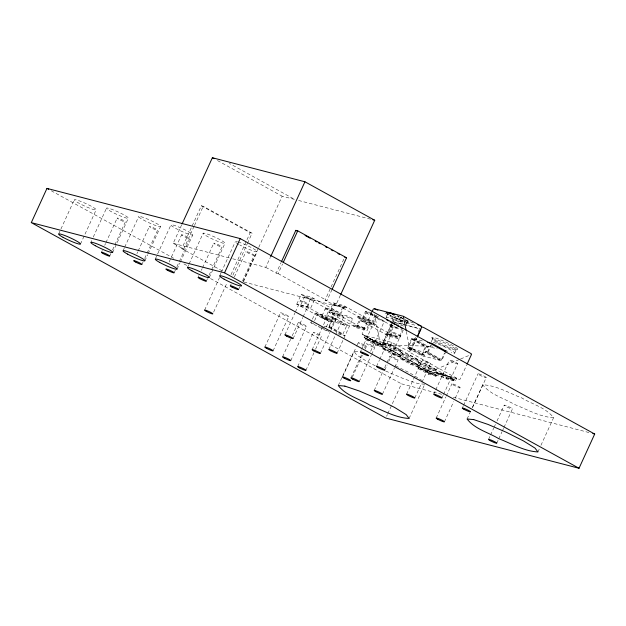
<?xml version="1.0" encoding="UTF-8"?>
<svg xmlns="http://www.w3.org/2000/svg" width="626" height="626" viewBox="0 0 626 626"><rect width="100%" height="100%" fill="white"/><g stroke="black" fill="none" stroke-linecap="round" stroke-linejoin="round"><path stroke-width="0.47" stroke-dasharray="3.13 2.35" d="M58.664 233.96L74.337 199.725M80.457 244.093L96.13 209.866A12.035 1.385 24.6 0 0 80.777 201.4A12.035 1.385 24.6 0 0 78.79 203.121A12.035 1.385 24.6 0 0 96.13 209.866M90.872 242.325L91.678 240.572M93.282 237.058L106.545 208.098M101.506 252.294L102.312 250.541M104.722 245.275L105.528 243.522M105.927 242.645L117.179 218.067M109.699 256.104L110.904 253.475M112.516 249.962L114.519 245.572M114.926 244.696L125.372 221.878A4.523 0.516 24.6 0 0 119.597 218.693A4.523 0.516 24.6 0 0 118.854 219.343A4.523 0.516 24.6 0 0 125.372 221.878M112.664 252.458L128.338 218.231A12.035 1.385 24.6 0 0 112.985 209.765A12.035 1.385 24.6 0 0 110.998 211.486A12.035 1.385 24.6 0 0 128.338 218.231M123.079 250.69L124.284 248.06M124.684 247.184L138.753 216.463M136.93 253.64L137.736 251.887M138.135 251.01L149.387 226.432M141.906 264.477L143.111 261.84M144.723 258.335L146.727 253.945M147.133 253.068L157.58 230.243A4.523 0.516 24.6 0 0 151.805 227.066A4.523 0.516 24.6 0 0 151.062 227.707A4.523 0.516 24.6 0 0 157.58 230.243M144.872 260.831L147.681 254.688M148.088 253.804L160.546 226.596A12.035 1.385 24.6 0 0 145.193 218.138A12.035 1.385 24.6 0 0 143.205 219.859A12.035 1.385 24.6 0 0 160.546 226.596M155.287 259.062L170.961 224.828M194.06 226.377L183.668 249.085L173.199 243.311L181.681 224.789M169.137 262.012L181.595 234.805M222.191 270.878L181.759 248.592L201.353 205.797L203.254 206.298L252.098 233.224L248.099 241.957M194.459 225.509L203.254 206.298M174.114 272.842L175.319 270.213M176.931 266.699L178.934 262.31M179.341 261.433L189.788 238.616A4.523 0.516 24.6 0 0 184.013 235.431A4.523 0.516 24.6 0 0 183.269 236.08A4.523 0.516 24.6 0 0 189.788 238.616M177.08 269.196L179.889 263.053M180.296 262.177L192.753 234.969A12.035 1.385 24.6 0 0 177.401 226.502A12.035 1.385 24.6 0 0 175.413 228.224A12.035 1.385 24.6 0 0 192.753 234.969M187.495 267.427L188.7 264.798M189.099 263.914L203.168 233.201M198.129 277.396L198.935 275.643M201.345 270.377L202.151 268.624M202.55 267.748L213.802 243.17M206.322 281.207L207.527 278.578M209.139 275.064L211.142 270.675M211.549 269.798L221.995 246.98A4.523 0.516 24.6 0 0 216.22 243.796A4.523 0.516 24.6 0 0 215.477 244.445A4.523 0.516 24.6 0 0 221.995 246.98M209.287 277.561L224.961 243.334A12.035 1.385 24.6 0 0 209.608 234.867A12.035 1.385 24.6 0 0 207.621 236.589A12.035 1.385 24.6 0 0 224.961 243.334M219.703 275.792L220.908 273.163M221.307 272.287L235.376 241.566M204.632 310.089L219.499 277.615M213.623 312.147L227.293 282.303M231.01 274.642L250.197 232.731L252.098 233.224M232.911 275.143L247.7 242.833M230.337 285.769L231.143 284.008M234.359 276.989L246.01 251.535M238.529 289.58L239.735 286.943M242.552 280.8L254.203 255.345A4.523 0.516 24.6 0 0 248.428 252.168A4.523 0.516 24.6 0 0 247.685 252.81A4.523 0.516 24.6 0 0 254.203 255.345M242.974 281.786L258.327 248.256M258.734 247.38L282.154 196.204L294.838 199.498L229.312 163.378M243.506 281.543L257.169 251.699M232.708 258.773L265.76 267.357L270.205 257.654M265.76 267.357L276.23 273.132L281.027 262.654M276.23 273.132L278.132 273.625L282.529 264.023M264.861 347.047L280.534 312.82M273.053 350.865L288.727 316.631A4.523 0.516 24.6 0 0 282.952 313.446A4.523 0.516 24.6 0 0 282.209 314.095A4.523 0.516 24.6 0 0 288.727 316.631M296.779 304.126L301.192 294.502L311.333 297.139L339.245 312.523L334.84 322.147L324.691 319.518L296.779 304.126L306.928 306.763L334.84 322.147M284.916 334.824L294.956 312.883M295.362 311.998L300.582 300.59M282.584 356.82L290.62 339.269M292.225 335.755L298.258 322.593M306.928 306.763L311.333 297.139M293.109 338.635L302.749 317.57M303.148 316.693L308.774 304.4A4.523 0.516 24.6 0 0 303.007 301.223A4.523 0.516 24.6 0 0 302.256 301.865A4.523 0.516 24.6 0 0 308.774 304.4M290.777 360.631L306.45 326.404A4.523 0.516 24.6 0 0 300.676 323.219A4.523 0.516 24.6 0 0 299.932 323.869A4.523 0.516 24.6 0 0 306.45 326.404M326.436 330.849L310.793 322.719L311.991 320.089M312.39 319.213L315.199 313.094L335.489 318.36L349.441 326.052L329.151 320.786L315.199 313.094M314.581 320.645L317.734 313.751L331.686 321.443L328.533 328.337M340.387 295.245L335.544 305.832L325.074 300.057L330.677 287.835M331.076 286.958L344.668 257.27M325.074 300.057L326.975 300.558L331.772 290.073M297.694 366.562L313.36 332.328M324.691 319.518L329.104 309.886L339.245 312.523M328.986 312.491L333.4 302.867L343.541 305.504L371.453 320.888L367.047 330.52L356.898 327.883L328.986 312.491L339.135 315.128L367.047 330.52M312.147 349.644L327.821 315.418M332.969 313.344L332.476 314.416L342.625 317.053L343.111 315.981L332.969 313.344L330.348 311.904L333.783 304.416L343.924 307.053L346.538 308.493L347.031 307.429L336.89 304.792L336.397 305.864L333.783 304.416M305.887 370.373L313.923 352.814M315.527 349.308L321.553 336.139A4.523 0.516 24.6 0 0 315.786 332.962A4.523 0.516 24.6 0 0 315.034 333.603A4.523 0.516 24.6 0 0 321.553 336.139M326.349 326.913L329.151 320.786M324.065 326.169L331.076 327.985L335.489 318.36M320.34 353.455L329.98 332.39M330.387 331.514L336.013 319.229A4.523 0.516 24.6 0 0 330.238 316.044A4.523 0.516 24.6 0 0 329.495 316.693A4.523 0.516 24.6 0 0 336.013 319.229M339.135 315.128L343.541 305.504M330.348 311.904L340.497 314.542L343.924 307.053M328.846 349.464L335.27 335.419M335.677 334.542L344.519 315.238M337.038 353.275L352.712 319.049A4.523 0.516 24.6 0 0 346.937 315.864A4.523 0.516 24.6 0 0 346.194 316.513A4.523 0.516 24.6 0 0 352.712 319.049M364.042 327.523L353.901 324.886L353.416 325.958L363.557 328.595L364.042 327.523L366.664 328.971L370.091 321.482L367.478 320.035L357.329 317.398L357.822 316.333L367.963 318.97L367.478 320.035M353.901 324.886L356.523 326.334L359.95 318.845L370.091 321.482M356.898 327.883L361.312 318.258L371.453 320.888M403.261 330.137L399.255 338.885L389.106 336.248L361.194 320.864L365.607 311.232L372.979 313.149M365.177 321.717L364.684 322.789L374.833 325.418L375.318 324.354L365.177 321.717L362.556 320.269L365.991 312.789L375.209 315.183M365.991 312.789L368.604 314.229L369.097 313.156L375.553 314.839M338.267 385.53L353.94 351.296L359.606 351.804M371.742 312.53L362.125 333.533L362.352 334.331L380.444 344.308L382.181 344.613L383.276 342.555L384.387 343.165L383.535 345.114L383.832 345.81L430.148 371.343L456.777 378.26L455.798 380.397L429.17 373.479L364.097 337.61L365.075 335.466L391.704 342.383L409.897 351.937L416.486 338.455M342.532 376.922L356.194 347.078M356.601 346.201L358.205 342.688M361.194 320.864L371.343 323.493L375.749 313.869M365.115 339.323L365.6 338.251L373.213 340.231L383.675 345.998L383.19 347.07L375.584 345.09L365.115 339.323L390.475 345.912L400.937 351.679L401.43 350.615L390.96 344.84L383.355 342.868L382.869 343.932L393.331 349.707L400.937 351.679M362.556 320.269L372.705 322.906L376.132 315.418L378.746 316.866L368.604 314.229M360.435 351.859L361.241 350.106M361.64 349.23L376.109 317.632M350.99 377.822L361.836 354.128M364.653 347.978L366.656 343.596M352.336 377.22L362.384 355.278M365.193 349.136L366.398 346.499A4.523 0.516 24.6 0 0 360.631 343.314A4.523 0.516 24.6 0 0 359.88 343.964A4.523 0.516 24.6 0 0 366.398 346.499M373.213 340.231L372.72 341.303L383.19 347.07M386.125 317.225L387.596 314.017M370.639 351.28L384.301 321.443A4.523 0.516 24.6 0 0 378.534 318.258A4.523 0.516 24.6 0 0 377.783 318.908A4.523 0.516 24.6 0 0 384.301 321.443M375.584 345.09L376.07 344.026L383.675 345.998M359.183 381.633L371.234 355.302M371.641 354.426L374.849 347.407A4.523 0.516 24.6 0 0 369.082 344.222A4.523 0.516 24.6 0 0 368.331 344.871A4.523 0.516 24.6 0 0 374.849 347.407M396.25 335.896L386.109 333.259L385.624 334.323L395.765 336.96L396.25 335.896L398.872 337.336L402.299 329.847L392.158 327.21L389.536 325.77L390.029 324.698L395.562 326.138M391.422 324.143L383.018 342.485L384.129 343.103L393.331 323.008M392.58 321.889L382.181 344.605L382.431 345.403L430.132 371.711L459.507 379.356L460.267 379.02L466.667 365.021M386.109 333.259L388.73 334.699L392.158 327.21M382.736 349.034L383.222 347.97L390.827 349.942L401.297 355.717L400.804 356.781L393.198 354.809L382.736 349.034L390.342 351.014L400.804 356.781M389.106 336.248L393.519 326.623L399.052 328.063M376.562 366.382L379.372 360.24M379.779 359.363L392.236 332.156M364.097 337.61L390.726 344.527L391.704 342.383M390.475 345.912L390.96 344.84L397.236 349.519M390.342 351.014L390.827 349.942M374.223 390.444L383.065 371.14M384.677 367.626L386.68 363.236M387.087 362.36L389.896 356.217M393.331 349.707L393.824 348.635L401.43 350.615M384.755 370.193L387.165 364.927M388.769 361.413L400.429 335.966A4.523 0.516 24.6 0 0 394.654 332.782A4.523 0.516 24.6 0 0 393.91 333.431A4.523 0.516 24.6 0 0 400.429 335.966M406.157 324.604L406.892 323L408.567 322.398L408.363 321.874L408.207 322.609L408.567 322.398L406.9 322.406A21.417 7.332 41.7 0 1 405.961 322.187M393.198 354.809L393.691 353.737L401.297 355.717M400.483 353.651L400.976 352.579L408.582 354.559L419.052 360.326L418.559 361.398L410.953 359.418L400.483 353.651L408.097 355.623L418.559 361.398M382.416 394.255L394.474 367.924M394.873 367.047L398.089 360.028A4.523 0.516 24.6 0 0 392.322 356.843A4.523 0.516 24.6 0 0 391.571 357.493A4.523 0.516 24.6 0 0 398.089 360.028M400.35 358.753L400.843 357.681L408.449 359.66L418.919 365.428L418.426 366.5L410.82 364.52L400.35 358.753L407.964 360.725L418.426 366.5M446.064 351.155L441.659 360.787L421.368 355.513L407.416 347.821L411.822 338.196L424.201 341.413M424.397 355.106L410.437 347.407L409.952 348.479L423.904 356.171L424.397 355.106L422.495 354.606L408.535 346.914L411.963 339.425L413.864 339.918L427.824 347.618L428.309 346.546L414.357 338.854L413.864 339.918M415.758 337.304L410.155 349.535L408.395 351.577M418.152 332.062L419.357 329.448M408.097 355.623L408.582 354.559M456.777 378.26L410.374 352.665L410.226 351.796L416.869 337.923M407.964 360.725L408.449 359.66M410.953 359.418L411.438 358.346L419.052 360.326M386.586 416.306L387.392 414.545M387.791 413.669L401.454 383.832L442.934 394.607M410.82 364.52L411.305 363.448L418.919 365.428M421.368 355.513L425.774 345.888L437.261 348.87M418.105 363.362L418.591 362.29L426.204 364.269L436.666 370.036L436.181 371.108L428.575 369.137L418.105 363.362L425.711 365.341L436.181 371.108M422.495 354.606L425.923 347.125L427.824 347.618M441.51 359.551L427.558 351.859L425.657 351.366L425.164 352.43L439.123 360.13L439.608 359.058L441.51 359.551L444.562 352.892M417.972 368.464L418.465 367.392L426.071 369.371L436.533 375.138L436.048 376.21L428.442 374.238L417.972 368.464L425.578 370.443L436.048 376.21M406.595 394.208L422.26 359.973M431.079 342.195L432.55 338.987M427.558 351.859L430.602 345.2M407.416 347.821L427.699 353.087L431.306 345.216M425.711 365.341L426.204 364.269M425.578 370.443L426.071 369.371M414.788 398.019L421.619 383.096M422.018 382.22L430.453 363.784A4.523 0.516 24.6 0 0 424.686 360.607A4.523 0.516 24.6 0 0 423.935 361.249A4.523 0.516 24.6 0 0 430.453 363.784M428.575 369.137L429.06 368.065L436.666 370.036M428.442 374.238L428.927 373.166L422.652 368.487M429.17 373.479L430.148 371.343M409.091 418.465L424.358 385.115M435.727 373.073L436.212 372.008L443.818 373.98L454.288 379.755L453.803 380.827L446.189 378.847L435.727 373.073L443.333 375.052L453.803 380.827M433.755 394.161L435.36 390.647M435.766 389.771L449.429 359.927M443.333 375.052L443.818 373.98M454.672 353.174L456.143 349.965L457.7 349.394A14.21 1.635 24.6 0 0 439.577 339.394A14.21 1.635 24.6 0 0 437.23 341.428A14.21 1.635 24.6 0 0 457.7 349.394M446.189 378.847L446.682 377.775L454.288 379.755L439.632 372.893M441.948 397.972L443.153 395.335M443.552 394.458L457.622 363.737A4.523 0.516 24.6 0 0 451.847 360.56A4.523 0.516 24.6 0 0 451.103 361.202A4.523 0.516 24.6 0 0 457.622 363.737M436.212 418.051L445.861 396.986M446.26 396.109L451.886 383.816M444.405 421.861L453.647 401.673M455.258 398.159L460.079 387.627A4.523 0.516 24.6 0 0 454.304 384.45A4.523 0.516 24.6 0 0 453.56 385.092A4.523 0.516 24.6 0 0 460.079 387.627M462.348 408.042L463.154 406.29M463.553 405.413L478.021 373.816M467.098 418.997L469.915 412.855M472.325 407.589L482.771 384.763C496.708 385.514 509.134 393.136 521.912 398.011C532.374 404.357 545.974 407.636 553.595 417.706L540.332 446.674M472.552 407.471L486.214 377.627A4.523 0.516 24.6 0 0 480.447 374.442A4.523 0.516 24.6 0 0 479.696 375.091A4.523 0.516 24.6 0 0 486.214 377.627M488.57 439.397L490.174 435.892M490.573 435.007L493.789 427.988M494.188 427.112L495.401 424.475M497.005 420.969L504.235 405.171M496.762 443.208L498.366 439.702M498.765 438.826L501.982 431.799M502.388 430.923L503.594 428.294M503.993 427.409L512.428 408.981A4.523 0.516 24.6 0 0 506.661 405.797A4.523 0.516 24.6 0 0 505.91 406.446A4.523 0.516 24.6 0 0 512.428 408.981M537.922 451.941L539.933 447.551M393.378 320.144L394.051 319.737L402.635 321.96M392.158 318.618L394.208 317.296L402.612 321.052M431.001 371.382L459.719 359.347M460.619 358.972L471.386 354.457M408.105 322.57L403.919 321.498M382.361 344.793L432.574 346.334M424.764 384.239L418.152 383.644L403.825 378.8L385.624 370.999M553.595 417.706C539.659 416.955 527.233 409.341 514.455 404.466C503.993 398.113 490.393 394.834 482.771 384.763M406.407 322.938L415.844 325.387M298.594 200.476L370.968 219.28M173.199 243.311L231.761 258.53M181.759 248.592L183.668 249.085M304.189 297.491L314.33 300.128M336.397 305.864L346.538 308.493M243.921 282.029L335.544 305.832M392.619 321.521L419.756 328.572M393.731 322.132L418.997 328.697M325.121 309.033L335.27 311.67M389.536 325.77L398.762 328.165M300.762 304.979L310.903 307.616M321.694 316.521L331.835 319.158M356.523 326.334L366.664 328.971M388.73 334.699L398.872 337.336M408.535 346.914L410.437 347.407M310.793 322.719L314.964 324.284M329.073 331.537L318.251 326.091M338.024 333.861L345.036 335.685L331.076 327.985M453.302 397.299L590.928 433.051M384.959 312.937L392.885 316.639L389.482 314.737M405.554 319.909L407.925 321.482L405.554 319.909L414.31 323.399M403.207 321.201L392.854 316.607M381.766 344.66L362.501 334.417L380.444 344.308M396.931 315.614L399.122 316.568M380.264 345.114L365.6 338.251L376.07 344.026M390.28 349.801L392.212 350.701M427.683 367.305L429.616 368.205M400.476 317.319L403.121 318.665L400.476 317.319L402.51 318.305M399.912 317.006L403.191 318.634M395.663 365.834L410.288 373.206L421.885 380.42M375.295 365.795L368.417 362.329L356.82 355.114L353.94 351.296M405.296 319.956L406.321 320.496M217.48 160.553L282.154 196.204M201.353 205.797L250.197 232.731M365.607 311.232L393.519 326.623M411.822 338.196L425.774 345.888M411.963 339.425L425.923 347.125M425.657 351.366L439.608 359.058M427.699 353.087L441.659 360.787M372.705 322.906L375.318 324.354M371.343 323.493L399.255 338.885M333.4 302.867L361.312 318.258M278.132 273.625L326.975 300.558M357.329 317.398L359.95 318.845M409.905 349.472L411.266 350.145M340.497 314.542L343.111 315.981M301.192 294.502L329.104 309.886M390.726 344.527L455.798 380.397M383.355 342.868L393.824 348.635M400.976 352.579L411.438 358.346M418.591 362.29L429.06 368.065M436.212 372.008L446.682 377.775M332.461 318.775L346.413 326.467M383.222 347.97L411.305 363.448M317.241 314.815L331.201 322.515M329.033 326.263L342.985 333.955M51.254 190.758L173.692 258.264M183.966 263.929L187.393 265.815M210.516 278.562L401.454 383.832M386.946 312.851L388.793 314.229M401.524 352.72L402.354 353.338M417.542 364.668L418.364 365.287M387.971 313.759L388.723 314.33M431.924 337.711L432.511 339.261M406.321 331.397L410.273 351.468M374.512 314.056L380.279 343.651M393.496 320.16L393.652 321.474M392.392 319.55L392.541 320.864M238.115 241.941A12.035 1.385 24.6 0 1 253.303 248.632A12.035 1.385 24.6 0 1 254.907 251.456A12.035 1.385 24.6 0 1 239.828 244.962M238.952 244.469A12.035 1.385 24.6 0 1 237.41 241.746M433.278 342.399A13.029 1.495 24.6 0 1 450.657 349.95A13.029 1.495 24.6 0 1 451.111 352.579M447.7 351.358A13.029 1.495 24.6 0 1 445.743 350.576M405.288 321.381A10.658 1.229 24.6 0 1 405.969 323.024M402.667 322.069A10.658 1.229 24.6 0 1 390.874 316.654A10.658 1.229 24.6 0 1 388.519 313.986M393.3 315.504A10.658 1.229 24.6 0 1 402.948 319.988M403.621 326.044A10.658 1.229 24.6 0 1 396.446 323.36M386.359 317.797A10.658 1.229 24.6 0 1 391.829 318.712A10.658 1.229 24.6 0 1 403.825 324.589M304.682 296.427L300.269 306.051L310.418 308.688L314.823 299.056L304.682 296.427M325.614 307.961L321.208 317.593L331.35 320.23L335.755 310.598L325.614 307.961M332.954 317.703L328.54 327.328L342.5 335.027L346.906 325.395L332.954 317.703M436.533 375.138L428.927 373.166L418.465 367.392L436.533 375.138M403.105 321.177L398.488 319.354L403.058 321.169M399.067 316.646L397.612 316.052L399.067 316.646M397.064 318.673L394.224 317.319L397.064 318.673M408.152 321.858L406.415 320.489L408.457 322.39L408.152 321.858M437.371 342.665A13.029 1.495 24.6 0 0 456.143 349.965A13.029 1.495 24.6 0 0 439.522 340.802A13.029 1.495 24.6 0 0 437.371 342.665"/><path stroke-width="0.94" d="M421.697 327.077L417.284 336.718M31.3 222.629L46.973 188.395L240.22 238.6L594.7 434.037L579.027 468.264L385.78 418.058L31.3 222.629L224.546 272.834L579.027 468.264M182.088 223.905L212.378 157.736L304.94 181.783L374.724 220.258L340.794 294.361M224.546 272.834L240.22 238.6M270.612 256.777L304.94 181.783M281.426 261.778L295.824 230.345L297.726 230.838L346.569 257.763L332.179 289.204M283.328 262.271L297.726 230.838M372.141 311.654L373.346 309.033M417.268 337.046L420.868 329.182M467.074 364.144L471.48 354.519L471.253 353.721L423.481 327.382L421.501 326.85M387.017 312.812L388.167 312.452L394.771 314.651L391.665 313.469M388.097 312.382L386.946 312.851M386.993 312.546L390.976 313.313M374.09 308.696L403.324 316.279M372.846 219.765L374.724 220.258M344.668 257.27L346.569 257.763M427.785 342.336L432.112 343.463L446.064 351.155L444.374 350.716M592.814 433.544L594.7 434.037M391.712 313.469L393.355 314.056L389.466 312.695L394.787 314.698M374.254 308.743L377.822 310.144M417.816 324.792L421.321 326.193L403.48 316.349M212.378 157.736L214.076 158.675M295.824 230.345L297.506 231.268M305.081 235.446L310.136 238.24M315.191 241.026L316.873 241.949M318.556 242.88L320.246 243.811M325.293 246.597L326.983 247.52M331.193 249.844L332.875 250.776M337.93 253.561L339.613 254.485M386.774 319.949L388.449 320.872M390.123 321.795L395.147 324.565M396.821 325.489L398.496 326.412M400.17 327.335L402.268 328.486M46.973 188.395L48.687 189.342M403.504 317.061L406.133 330.442M344.879 386.117L338.267 385.53C345.888 395.601 359.488 398.872 369.95 405.225C382.729 410.1 395.155 417.714 409.091 418.465L406.211 414.647L394.615 407.44L377.408 398.77L359.207 390.968L344.879 386.117M473.71 419.592L467.098 418.997C474.719 429.068 488.319 432.347 498.781 438.693C511.559 443.576 523.985 451.19 537.922 451.941L535.042 448.114L523.446 440.907L506.238 432.237L488.037 424.436L473.71 419.592M352.665 379.098A4.523 0.516 24.6 0 0 359.183 381.633A4.523 0.516 24.6 0 0 353.408 378.448A4.523 0.516 24.6 0 0 352.665 379.098M344.206 378.198A4.523 0.516 24.6 0 0 350.732 380.733A4.523 0.516 24.6 0 0 344.957 377.548A4.523 0.516 24.6 0 0 344.206 378.198M286.591 336.099A4.523 0.516 24.6 0 0 293.109 338.635A4.523 0.516 24.6 0 0 287.334 335.45A4.523 0.516 24.6 0 0 286.591 336.099M167.596 270.307A4.523 0.516 24.6 0 0 174.114 272.842A4.523 0.516 24.6 0 0 168.347 269.657A4.523 0.516 24.6 0 0 167.596 270.307M232.011 287.044A4.523 0.516 24.6 0 0 238.529 289.58A4.523 0.516 24.6 0 0 232.762 286.395A4.523 0.516 24.6 0 0 232.011 287.044M362.11 353.134A4.523 0.516 24.6 0 0 368.628 355.67A4.523 0.516 24.6 0 0 362.861 352.485A4.523 0.516 24.6 0 0 362.11 353.134M199.804 278.672A4.523 0.516 24.6 0 0 206.322 281.207A4.523 0.516 24.6 0 0 200.555 278.03A4.523 0.516 24.6 0 0 199.804 278.672M103.18 253.569A4.523 0.516 24.6 0 0 109.699 256.104A4.523 0.516 24.6 0 0 103.932 252.927A4.523 0.516 24.6 0 0 103.18 253.569M135.388 261.942A4.523 0.516 24.6 0 0 141.906 264.477A4.523 0.516 24.6 0 0 136.139 261.292A4.523 0.516 24.6 0 0 135.388 261.942M206.306 311.365A4.523 0.516 24.6 0 0 212.824 313.9A4.523 0.516 24.6 0 0 207.05 310.715A4.523 0.516 24.6 0 0 206.306 311.365M490.244 440.673A4.523 0.516 24.6 0 0 496.762 443.208A4.523 0.516 24.6 0 0 490.987 440.031A4.523 0.516 24.6 0 0 490.244 440.673M464.022 409.326A4.523 0.516 24.6 0 0 470.541 411.853A4.523 0.516 24.6 0 0 464.774 408.676A4.523 0.516 24.6 0 0 464.022 409.326M299.369 367.838A4.523 0.516 24.6 0 0 305.887 370.373A4.523 0.516 24.6 0 0 300.112 367.188A4.523 0.516 24.6 0 0 299.369 367.838M408.269 395.483A4.523 0.516 24.6 0 0 414.788 398.019A4.523 0.516 24.6 0 0 409.013 394.834A4.523 0.516 24.6 0 0 408.269 395.483M375.897 391.719A4.523 0.516 24.6 0 0 382.416 394.255A4.523 0.516 24.6 0 0 376.649 391.078A4.523 0.516 24.6 0 0 375.897 391.719M330.52 350.74A4.523 0.516 24.6 0 0 337.038 353.275A4.523 0.516 24.6 0 0 331.264 350.09A4.523 0.516 24.6 0 0 330.52 350.74M313.822 350.92A4.523 0.516 24.6 0 0 320.34 353.455A4.523 0.516 24.6 0 0 314.565 350.278A4.523 0.516 24.6 0 0 313.822 350.92M437.887 419.326A4.523 0.516 24.6 0 0 444.405 421.861A4.523 0.516 24.6 0 0 438.638 418.677A4.523 0.516 24.6 0 0 437.887 419.326M284.259 358.095A4.523 0.516 24.6 0 0 290.777 360.631A4.523 0.516 24.6 0 0 285.002 357.454A4.523 0.516 24.6 0 0 284.259 358.095M266.535 348.33A4.523 0.516 24.6 0 0 273.053 350.865A4.523 0.516 24.6 0 0 267.279 347.68A4.523 0.516 24.6 0 0 266.535 348.33M378.237 367.658A4.523 0.516 24.6 0 0 384.755 370.193A4.523 0.516 24.6 0 0 378.98 367.008A4.523 0.516 24.6 0 0 378.237 367.658M435.43 395.436A4.523 0.516 24.6 0 0 441.948 397.972A4.523 0.516 24.6 0 0 436.173 394.787A4.523 0.516 24.6 0 0 435.43 395.436M63.116 237.356A12.035 1.385 24.6 0 0 80.457 244.093A12.035 1.385 24.6 0 0 65.104 235.634A12.035 1.385 24.6 0 0 63.116 237.356M95.324 245.721A12.035 1.385 24.6 0 0 112.664 252.458A12.035 1.385 24.6 0 0 97.312 243.999A12.035 1.385 24.6 0 0 95.324 245.721M127.532 254.086A12.035 1.385 24.6 0 0 144.872 260.831A12.035 1.385 24.6 0 0 129.519 252.364A12.035 1.385 24.6 0 0 127.532 254.086M159.74 262.45A12.035 1.385 24.6 0 0 177.08 269.196A12.035 1.385 24.6 0 0 161.727 260.737A12.035 1.385 24.6 0 0 159.74 262.45M191.947 270.823A12.035 1.385 24.6 0 0 209.287 277.561A12.035 1.385 24.6 0 0 193.935 269.102A12.035 1.385 24.6 0 0 191.947 270.823M224.155 279.188A12.035 1.385 24.6 0 0 241.495 285.933A12.035 1.385 24.6 0 0 226.142 277.467A12.035 1.385 24.6 0 0 224.155 279.188"/></g></svg>
